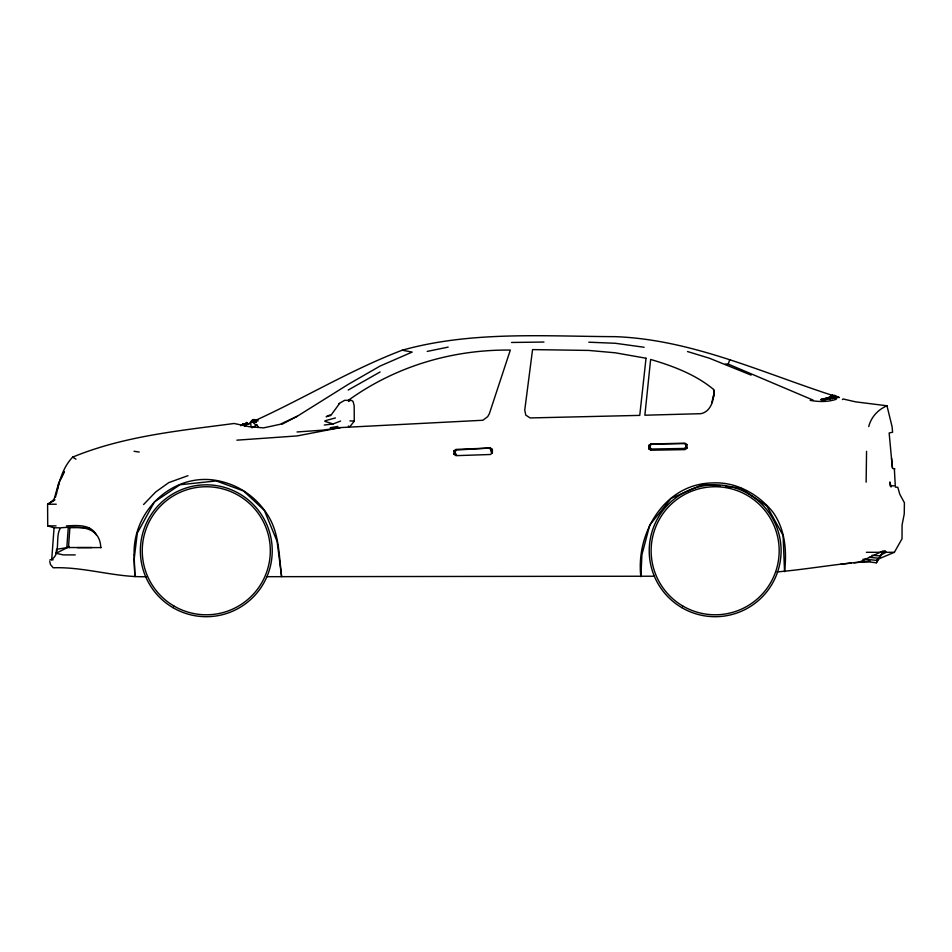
<?xml version="1.0" encoding="UTF-8"?>
<svg xmlns="http://www.w3.org/2000/svg" width="952" height="952" viewBox="0 0 952 952"><rect width="100%" height="100%" fill="white"/><g stroke="black" fill="none" stroke-linecap="round" stroke-linejoin="round"><path stroke-width="1.43" d="M255.184 420.558C304.628 398.007 351.324 369.566 402.208 350.217L412.18 352.073L380.003 366.092L348.194 384.406L297.179 416.31L280.114 424.306L263.549 427.876L249.222 426.698L234.121 423.485C179.619 430.72 123.986 435.968 72.661 457.115C63.76 466.48 60.273 478.059 57.251 490.066M866.558 451.331L866.13 482.164M85.704 527.622L69.889 527.682L68.615 545.627L69.555 547.626M60.999 478.88L64.343 471.573L58.727 482.95L54.121 499.241L54.93 499.859L47.6 504.227L47.719 525.897L54.074 527.789L51.682 560.062L53.157 559.752M348.361 426.032L348.753 426.912L350.241 426.234L354.275 421.141L354.18 405.766L353.097 401.542L351.657 400.423L344.672 400.316L338.852 403.648M75.232 554.897L63.332 554.897L56.061 553.302L56.596 549.304L67.509 547.531L91.987 547.555M713.619 396.627L714.238 392.355L713.619 389.487C695.769 374.576 672.802 365.913 650.632 359.463L644.873 415.215L700.874 413.68C711.215 411.74 714.702 398.448 713.619 389.487M711.727 402.958L714.238 392.355M56.299 494.231L59.024 482.973M55.49 497.158L56.549 492.898M348.599 401.482L350.229 400.316M729.767 359.761L728.185 364.092L725.245 364.069M258.361 427.317L256.731 424.604L255.386 424.604L253.339 422.545L253.756 421.379M868.748 426.567C871.092 417.047 878.089 409.586 886.978 405.778L892.06 426.579L892.595 432.244L889.144 432.993L892.345 467.503M650.775 450.213L651.382 449.046L684.559 448.44L685.809 446.916L685.797 445L684.524 443.632L650.775 444.013L648.764 445.429L648.764 448.844L650.775 450.213L685.059 449.618L687.011 448.094L686.987 444.548L685.012 443.168L650.775 444.013M876.971 559.633L894.38 552.303L902.02 538.761L902.079 524.921L904.245 513.985L904.4 502.739L899.771 494.207L897.796 487.269L895.332 487.138M402.208 350.217C471.335 330.844 544.413 336.365 615.361 336.663C691.342 339.519 761.16 372.291 832.334 395.366L833.631 395.806L832.691 395.032L829.156 397.329L820.922 399.626L821.862 400.399L826.157 399.661M863.607 561.24L876.352 562.787L881.897 553.683L879.112 558.229L869.247 557.348M876.352 562.787L877.744 560.502L865.023 559.193M833.583 396.841L834.963 395.401L828.811 398.412L829.597 399.102L835.654 397.603L833.44 398.317M829.823 397.638L832.691 395.032M339.507 403.529L330.82 415.465L326.167 416.726L330.106 414.893M251.911 421.367L252.613 420.582L256.397 422.319M456.555 454.663L455.246 453.283L455.246 451.438L456.555 450.01L490.399 448.011L492.362 449.392L492.362 452.962L490.399 454.497L455.948 455.663L453.949 454.282L453.949 450.843L455.948 449.415L490.399 448.011M651.382 449.046L650.073 447.678L650.073 445.845L651.382 444.429M143.609 504.512L155.604 492.041L168.79 482.604L187.96 475.691M842.425 399.578L843.044 398.971L855.705 401.863L886.978 405.778L886.443 406.099M833.631 395.806L827.466 399.138M648.764 448.844L650.073 447.678M48.457 504.227L54.121 499.241M821.862 400.399L830.096 398.115M244.914 423.807L246.497 422.498L247.092 423.116L245.509 424.413L244.914 423.807L245.735 424.473M240.773 425.722L243.629 423.866L242.677 424.045L245.985 425.187M255.779 421.7L257.361 420.391L257.992 421.01M453.949 454.282L455.246 453.283M256.754 424.973L251.923 427.817M348.194 400.435C395.389 366.33 452.295 349.443 510.32 350.074L489.34 413.751L487.662 416.69L482.878 420.26L340.507 427.591L322.906 430.137L297.048 431.97M53.574 500.692L47.6 504.227L56.263 504.227M348.194 390.046L380.122 371.97M281.721 424.378L297.179 416.31M832.226 398.614L836.261 396.52L839.271 397.591L834.559 395.425M880.945 554.968L886.086 552.303L885.301 550.863L882.909 551.006L859.144 562.227M56.061 553.302L67.509 547.531L66.961 545.698L68.235 527.765L69.889 527.682M340.59 421.058L333.129 423.938L324.287 425.032M244.462 425.699L252.506 421.843M492.362 452.962L491.042 451.926L491.042 450.01L492.362 449.392M829.156 397.329L831.62 396.306M685.797 445L686.987 444.548M335.425 417.94L324.977 420.796M49.766 560.062C62.177 556.313 54.264 536.143 60.702 527.789C77.588 526.515 99.865 524.909 100.793 547.662M427.21 351.407L448.166 347.111M340.507 427.591L297.048 435.933L236.87 440.169M820.922 399.626L825.217 398.876M330.296 427.698L337.924 426.413M258.123 419.725L253.494 420.058L253.946 419.463L257.361 420.391M869.997 561.263C838.831 563.453 808.093 569.248 777.034 571.926M840.937 564.167L851.088 563.132M853.992 562.834L869.949 561.204M810.176 400.375C818.672 401.875 827.455 402.16 836.058 399.34L837.165 397.722L836.011 396.96M67.14 546.841L68.794 546.769M654.179 576.222L266.798 576.686M511.522 342.47L543.961 342.042M894.356 468.872L895.285 485.853L890.096 485.853L889.93 481.938L891.096 487.019M47.719 525.897L56.049 525.897M66.39 525.897C76.719 525.433 90.678 523.921 96.331 534.929M77.326 547.638L101.15 547.578M866.379 552.303L894.38 552.303M862.94 559.312L864.963 559.312M146.751 576.686C115.347 577.65 84.764 566.666 53.252 567.785L50.468 564.56L49.766 561.478M59.393 527.813L54.074 527.789M894.844 468.872L892.524 468.348L891.56 458.162M588.8 342.196L615.361 343.279L644.147 347.266M825.967 398.162L828.93 398.305M349.908 420.879L354.275 421.141M872.056 555.313L880.517 555.956M720.164 486.044L702.85 484.437L671.208 498.336L649.776 524.968L641.934 554.647L640.863 576.686C635.71 532.965 664.579 483.949 712.001 482.962C735.86 481.426 758.149 493.898 772.893 512.093C785.305 529.621 786.935 550.922 784.555 571.664L783.079 535.44L766.836 506L740.37 487.924L725.936 486.579M134.054 451.284L139.206 452.045M86.977 527.824L89.547 528.229M828.811 398.412L830.168 398.721M687.499 351.538L709.478 358.25L751.128 375.112M325.048 421.438L333.129 423.938M648.764 445.429L650.073 445.845M253.47 421.308L255.422 421.986M75.958 459.173L72.661 457.115M813.103 400.102L728.185 364.092M834.249 396.365L832.334 395.366L833.536 395.937M453.949 450.843L455.246 451.438M248.984 424.33L246.497 422.498M821.374 399.233L822.314 400.007M829.811 397.829L830.596 398.531M685.809 446.916L687.011 448.094M489.792 448.618L491.042 450.01M243.355 424.092L244.985 426.46M253.339 422.545L252.066 420.665L252.887 419.594L250.471 421.974L251.078 426.782M134.125 554.897L134.898 576.686L134.101 559.752L137.278 533.156L154.45 501.871L180.023 484.747L216.271 480.938L243.581 490.982L264.358 510.439L277.08 541.319L281.625 576.686C278.995 556.277 279.471 534.334 268.452 516.27C258.563 499.717 242.296 487.055 223.589 482.117C177.381 468.634 132.506 508.285 134.125 554.897M646.027 358.238L639.756 415.381L530.121 417.94L525.802 415.12L524.742 410.157L532.561 349.598L588.8 350.431L615.349 352.811L646.027 358.238M172.824 607.578A65.938 65.938 0 0 0 272.224 551.351A65.938 65.938 0 0 0 173.823 493.374A65.938 65.938 0 0 0 172.824 607.578M173.788 605.924A64.022 64.022 0 0 0 270.308 551.327A64.022 64.022 0 0 0 174.763 495.04A64.022 64.022 0 0 0 173.788 605.924M681.692 607.578A65.938 65.938 0 0 0 781.092 551.351A65.938 65.938 0 0 0 682.691 493.374A65.938 65.938 0 0 0 681.692 607.578M682.655 605.924A64.022 64.022 0 0 0 779.176 551.327A64.022 64.022 0 0 0 683.631 495.04A64.022 64.022 0 0 0 682.655 605.924"/></g></svg>
